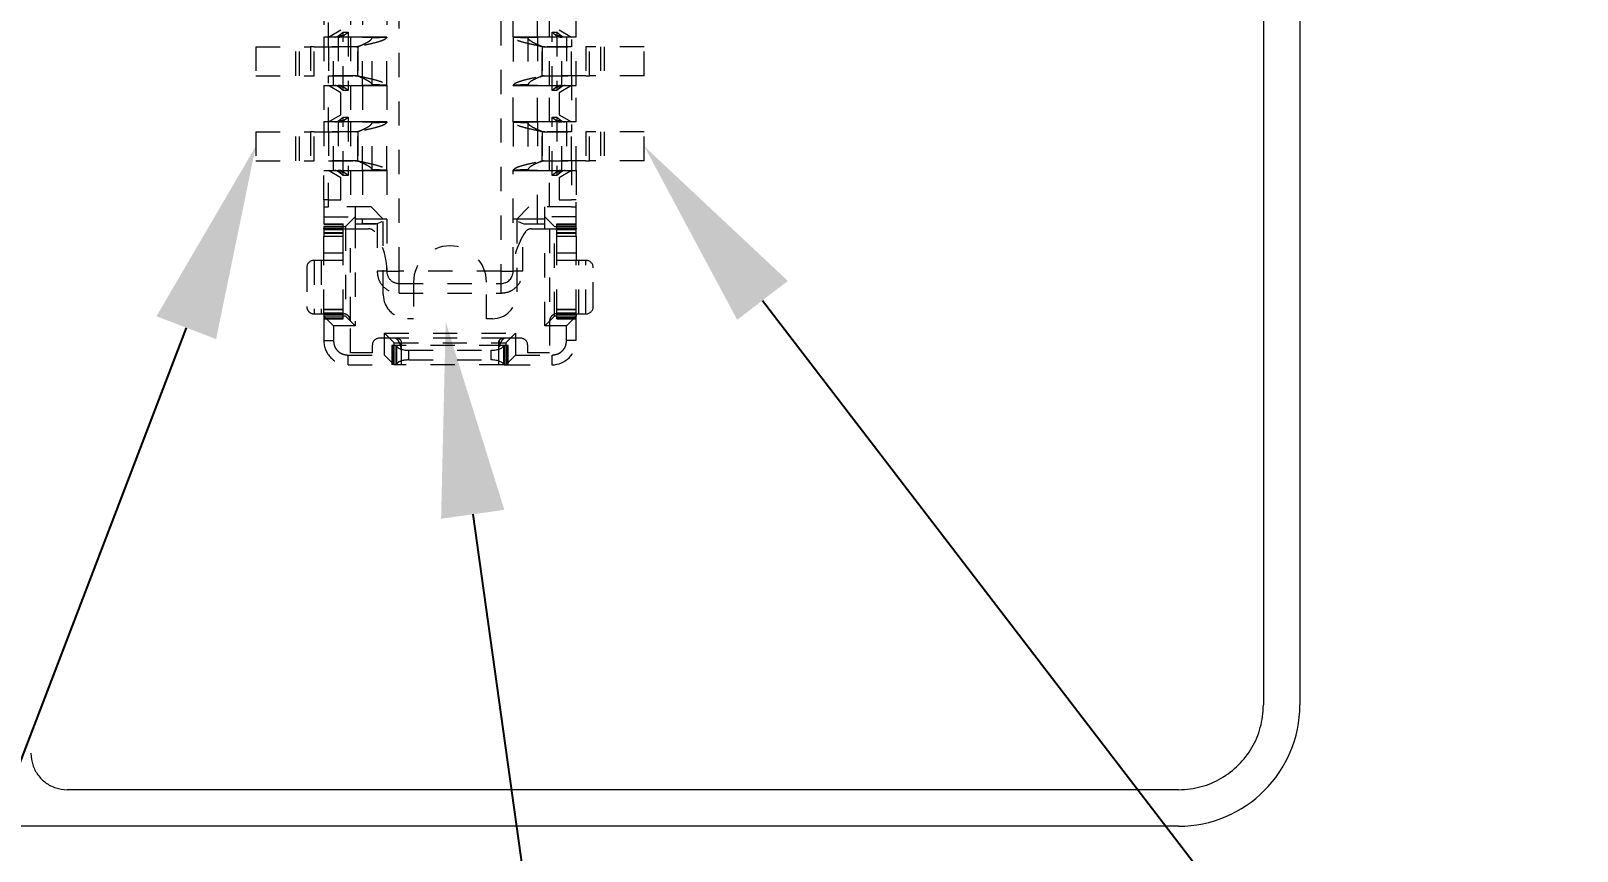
# Model space of a CAD drawing. Header units: millimetres. Extents: x 35 to 332, y 141 to 455.
# Drawn here: x 216.96 to 248.8, y 239.92 to 256.81 of the extents above; entities that cross this region are included whole.
import ezdxf
from ezdxf import colors
from ezdxf.entities.mleader import LeaderData, LeaderLine
from ezdxf.math import Vec2, Vec3

# ---------------------------------------------------------------- set-up
doc = ezdxf.new("R2010")
doc.units = ezdxf.units.MM
doc.linetypes.add('HIDDEN', pattern=[0.2, 0.1, -0.1])
doc.layers.add('00点位图', color=100, linetype='Continuous')
doc.styles.get("Standard").update_dxf_attribs({"font": ''})
doc.styles.get('Standard').set_extended_font_data('SimSun')

# ---------------------------------------------------------------- blocks, each defined once
blk = doc.blocks.new('DFSADVS')
at = {"color": 0, "linetype": 'Continuous', "lineweight": 18}
for p, q in [((714.7454, -179.7292), (719.7454, -179.7292)), ((714.7454, -179.8793), (719.7454, -179.8793)), ((720.0954, -180.2293), (720.0954, -184.8053)), ((720.2454, -180.2293), (720.2454, -187.8413))]:
    blk.add_line(p, q, dxfattribs=at)
at = {"color": 0, "linetype": 'HIDDEN', "lineweight": 18}
for p, q in [((717.0354, -182.4293), (717.0354, -182.6543)), ((717.1554, -182.4293), (717.0354, -182.4293)), ((717.1554, -182.4293), (717.1554, -182.6543)), ((717.3854, -182.4293), (717.3854, -182.6543)), ((717.5054, -182.4293), (717.3854, -182.4293)), ((717.5054, -182.4293), (717.5054, -182.6543)), ((717.0354, -182.5943), (717.1554, -182.5943)), ((717.0354, -182.6092), (717.1554, -182.6092)), ((717.3854, -182.5943), (717.5054, -182.5943)), ((717.3854, -182.6092), (717.5054, -182.6092)), ((717.1554, -182.6543), (717.0354, -182.6543)), ((717.0354, -182.6543), (717.0354, -182.6693)), ((717.0354, -182.6693), (717.1554, -182.6693)), ((717.0354, -182.844), (717.0354, -182.6693)), ((717.1554, -182.6693), (717.1554, -182.6543)), ((717.1554, -182.6693), (717.1554, -182.844)), ((717.5054, -182.6543), (717.3854, -182.6543)), ((717.3854, -182.6543), (717.3854, -182.6693)), ((717.3854, -182.6693), (717.5054, -182.6693)), ((717.3854, -182.844), (717.3854, -182.6693)), ((717.5054, -182.6693), (717.5054, -182.6543)), ((717.5054, -182.6693), (717.5054, -182.844)), ((717.9154, -182.6693), (717.9154, -182.6993)), ((718.1354, -182.6693), (717.9154, -182.6693)), ((718.1054, -182.6392), (717.9454, -182.6392)), ((718.1354, -182.6993), (718.1354, -182.6693)), ((716.8054, -182.7293), (717.0354, -182.7293)), ((716.9954, -182.7093), (716.8454, -182.7093)), ((716.9654, -182.7792), (716.9954, -182.7293)), ((717.1954, -182.7093), (716.9954, -182.7093)), ((716.9954, -182.7093), (716.9954, -182.7293)), ((716.9954, -182.7293), (716.9954, -182.7494)), ((716.9954, -182.7494), (717.1954, -182.7494)), ((716.9954, -182.7494), (716.9954, -182.7555)), ((717.0354, -182.7293), (717.0354, -182.844)), ((717.1554, -182.7293), (717.0354, -182.7293)), ((717.1554, -182.844), (717.1554, -182.7293)), ((717.1554, -182.7293), (717.3854, -182.7293)), ((717.1954, -182.7293), (717.1954, -182.7093)), ((717.3454, -182.7093), (717.1954, -182.7093)), ((717.1954, -182.7494), (717.1954, -182.7293)), ((717.1954, -182.7293), (717.2254, -182.7792)), ((717.1954, -182.7555), (717.1954, -182.7494)), ((717.3154, -182.7792), (717.3454, -182.7293)), ((717.5454, -182.7093), (717.3454, -182.7093)), ((717.3454, -182.7093), (717.3454, -182.7293)), ((717.3454, -182.7293), (717.3454, -182.7494)), ((717.3454, -182.7494), (717.5454, -182.7494)), ((717.3454, -182.7494), (717.3454, -182.7555)), ((717.3854, -182.7293), (717.3854, -182.844)), ((717.5054, -182.7293), (717.3854, -182.7293)), ((717.5054, -182.844), (717.5054, -182.7293)), ((717.5054, -182.7293), (717.6954, -182.7293)), ((717.5454, -182.7293), (717.5454, -182.7093)), ((717.5454, -182.7093), (717.6654, -182.7093)), ((717.5454, -182.7494), (717.5454, -182.7293)), ((717.5454, -182.7293), (717.5754, -182.7792)), ((717.5454, -182.7555), (717.5454, -182.7494)), ((717.6654, -182.7093), (717.6654, -182.7293)), ((717.7754, -182.7093), (717.6654, -182.7093)), ((717.6654, -182.7792), (717.6654, -182.7293)), ((717.6954, -182.7293), (717.6954, -182.7134)), ((717.6954, -182.7293), (717.6954, -182.9043)), ((717.7354, -182.7093), (717.7354, -182.8393)), ((717.7654, -182.7893), (717.7654, -182.7093)), ((717.7685, -182.7893), (717.7685, -182.7093)), ((717.7687, -182.7093), (717.7687, -182.7893)), ((717.7824, -182.7093), (717.7754, -182.7093)), ((717.7754, -182.7993), (717.7754, -182.7093)), ((717.7824, -182.7893), (717.7824, -182.7093)), ((717.7824, -182.7093), (717.7854, -182.7093)), ((717.7854, -182.7893), (717.7854, -182.7093)), ((717.8154, -182.7093), (717.7854, -182.7093)), ((717.7875, -182.7893), (717.7875, -182.7093)), ((717.8023, -182.7093), (717.8023, -182.7893)), ((717.8037, -182.7893), (717.8037, -182.7093)), ((717.8154, -182.7893), (717.8154, -182.7093)), ((717.8154, -182.7093), (717.8854, -182.7093)), ((717.8854, -182.7093), (717.8854, -182.7893)), ((717.8854, -182.7093), (717.9154, -182.7093)), ((717.9154, -182.6993), (717.9154, -182.7893)), ((718.1354, -182.6993), (717.9154, -182.6993)), ((718.1354, -182.7093), (717.9154, -182.7093)), ((718.1172, -182.7093), (718.1172, -182.7893)), ((718.1186, -182.7093), (718.1186, -182.7893)), ((718.1334, -182.7093), (718.1334, -182.7893)), ((718.1354, -182.7893), (718.1354, -182.6993)), ((718.1354, -182.7093), (718.1385, -182.7093)), ((718.1385, -182.7093), (718.1385, -182.7893)), ((718.1385, -182.7093), (718.1454, -182.7093)), ((718.1454, -182.7093), (718.1454, -182.7993)), ((718.2454, -182.7093), (718.1454, -182.7093)), ((718.1454, -182.7093), (718.1854, -182.7492)), ((718.1522, -182.7093), (718.1522, -182.7893)), ((718.1524, -182.7093), (718.1524, -182.7893)), ((718.1554, -182.7893), (718.1554, -182.7093)), ((718.2454, -182.7492), (718.1854, -182.7492)), ((718.1854, -182.7492), (718.1854, -182.8393)), ((718.2454, -182.7093), (718.2454, -182.7492)), ((716.9754, -182.7893), (716.9904, -182.7699)), ((716.9754, -182.7893), (717.2154, -182.7893)), ((716.9754, -182.8092), (716.9754, -182.7893)), ((716.9754, -182.8092), (716.9904, -182.7899)), ((717.2154, -182.8092), (716.9754, -182.8092)), ((716.9904, -182.7699), (716.9904, -182.7899)), ((716.9954, -182.7555), (716.9954, -182.7755)), ((717.1954, -182.7693), (716.9954, -182.7693)), ((717.1954, -182.7693), (716.9954, -182.7693)), ((716.9954, -182.7755), (716.9954, -182.7693)), ((716.9954, -182.7859), (716.9954, -182.8193)), ((717.1954, -182.7755), (717.1954, -182.7555)), ((717.1954, -182.7693), (717.1954, -182.7755)), ((717.1954, -182.8193), (717.1954, -182.7858)), ((717.2005, -182.7699), (717.2154, -182.7893)), ((717.2005, -182.7899), (717.2005, -182.7699)), ((717.2005, -182.7899), (717.2154, -182.8092)), ((717.2154, -182.7893), (717.2154, -182.8092)), ((717.2254, -182.7792), (717.3154, -182.7792)), ((717.3254, -182.7893), (717.3404, -182.7699)), ((717.3254, -182.8092), (717.3254, -182.7893)), ((717.3254, -182.7893), (717.5654, -182.7893)), ((717.3254, -182.8092), (717.3404, -182.7899)), ((717.5654, -182.8092), (717.3254, -182.8092)), ((717.3404, -182.7699), (717.3404, -182.7899)), ((717.3454, -182.7555), (717.3454, -182.7755)), ((717.5454, -182.7693), (717.3454, -182.7693)), ((717.5454, -182.7693), (717.3454, -182.7693)), ((717.3454, -182.7755), (717.3454, -182.7693)), ((717.3454, -182.7859), (717.3454, -182.8193)), ((717.5454, -182.7755), (717.5454, -182.7555)), ((717.5454, -182.7693), (717.5454, -182.7755)), ((717.5454, -182.8193), (717.5454, -182.7858)), ((717.5505, -182.7699), (717.5654, -182.7893)), ((717.5505, -182.7899), (717.5505, -182.7699)), ((717.5505, -182.7899), (717.5654, -182.8092)), ((717.5654, -182.7893), (717.5654, -182.8092)), ((717.5754, -182.7792), (717.6654, -182.7792)), ((717.7754, -182.7993), (717.7354, -182.8393)), ((717.7685, -182.7893), (717.7654, -182.7893)), ((717.7824, -182.7893), (717.7685, -182.7893)), ((718.1454, -182.7993), (717.7754, -182.7993)), ((717.7854, -182.7893), (717.7824, -182.7893)), ((717.8154, -182.7893), (717.7854, -182.7893)), ((717.7854, -182.8193), (717.7854, -182.7893)), ((717.8854, -182.7893), (717.8154, -182.7893)), ((717.9154, -182.7893), (717.8854, -182.7893)), ((718.1354, -182.7893), (717.9154, -182.7893)), ((718.1385, -182.7893), (718.1354, -182.7893)), ((718.1524, -182.7893), (718.1385, -182.7893)), ((718.1454, -182.7993), (718.1854, -182.8393)), ((718.1554, -182.7893), (718.1524, -182.7893)), ((718.3454, -182.8092), (718.3054, -182.8092)), ((718.3054, -182.9593), (718.3054, -182.8092)), ((718.3454, -182.9993), (718.3454, -182.8092)), ((716.9954, -182.8193), (716.8454, -182.8193)), ((716.9954, -182.8693), (716.8454, -182.8693)), ((717.1954, -182.8193), (716.9954, -182.8193)), ((716.9954, -182.8193), (716.9954, -182.8693)), ((716.9954, -182.8693), (717.1954, -182.8693)), ((716.9954, -182.8693), (716.9954, -182.9093)), ((717.0344, -182.8493), (717.0315, -182.8586)), ((717.0315, -182.8586), (717.0344, -182.8493)), ((717.0315, -182.8586), (717.0344, -182.8544)), ((717.0344, -182.8544), (717.0315, -182.8586)), ((717.0344, -182.8493), (717.0354, -182.8389)), ((717.0344, -182.8493), (717.0354, -182.8389)), ((717.0352, -182.8492), (717.0344, -182.8544)), ((717.1565, -182.8493), (717.0344, -182.8493)), ((717.0352, -182.8493), (717.0344, -182.8544)), ((717.0354, -182.844), (717.0352, -182.8492)), ((717.0354, -182.844), (717.0352, -182.8493)), ((717.0352, -182.8493), (717.1557, -182.8493)), ((717.0354, -182.8389), (717.0354, -182.844)), ((717.0354, -182.8389), (717.0354, -182.844)), ((717.1554, -182.8493), (717.0354, -182.8493)), ((717.1554, -182.8389), (717.1565, -182.8493)), ((717.1554, -182.844), (717.1554, -182.8389)), ((717.1554, -182.8389), (717.1565, -182.8493)), ((717.1554, -182.844), (717.1554, -182.8389)), ((717.1554, -182.844), (717.1557, -182.8492)), ((717.1557, -182.8493), (717.1554, -182.844)), ((717.1565, -182.8544), (717.1557, -182.8492)), ((717.1565, -182.8544), (717.1557, -182.8493)), ((717.1594, -182.8586), (717.1565, -182.8493)), ((717.1565, -182.8493), (717.1594, -182.8586)), ((717.1565, -182.8544), (717.1594, -182.8586)), ((717.1594, -182.8586), (717.1565, -182.8544)), ((717.1954, -182.8693), (717.1954, -182.8193)), ((717.3454, -182.8193), (717.1954, -182.8193)), ((717.1954, -182.9093), (717.1954, -182.8693)), ((717.3454, -182.8693), (717.1954, -182.8693)), ((717.5454, -182.8193), (717.3454, -182.8193)), ((717.3454, -182.8193), (717.3454, -182.8693)), ((717.3454, -182.8693), (717.5454, -182.8693)), ((717.3454, -182.8693), (717.3454, -182.9093)), ((717.3844, -182.8493), (717.3815, -182.8586)), ((717.3815, -182.8586), (717.3844, -182.8493)), ((717.3815, -182.8586), (717.3844, -182.8544)), ((717.3844, -182.8544), (717.3815, -182.8586)), ((717.3844, -182.8493), (717.3854, -182.8389)), ((717.3844, -182.8493), (717.3854, -182.8389)), ((717.3852, -182.8492), (717.3844, -182.8544)), ((717.5065, -182.8493), (717.3844, -182.8493)), ((717.3852, -182.8493), (717.3844, -182.8544)), ((717.3854, -182.844), (717.3852, -182.8492)), ((717.3854, -182.844), (717.3852, -182.8493)), ((717.3852, -182.8493), (717.5057, -182.8493)), ((717.3854, -182.8389), (717.3854, -182.844)), ((717.3854, -182.8389), (717.3854, -182.844)), ((717.5054, -182.8493), (717.3854, -182.8493)), ((717.5054, -182.8389), (717.5065, -182.8493)), ((717.5054, -182.844), (717.5054, -182.8389)), ((717.5054, -182.8389), (717.5065, -182.8493)), ((717.5054, -182.844), (717.5054, -182.8389)), ((717.5054, -182.844), (717.5057, -182.8492)), ((717.5057, -182.8493), (717.5054, -182.844)), ((717.5065, -182.8544), (717.5057, -182.8492)), ((717.5065, -182.8544), (717.5057, -182.8493)), ((717.5094, -182.8586), (717.5065, -182.8493)), ((717.5065, -182.8493), (717.5094, -182.8586)), ((717.5065, -182.8544), (717.5094, -182.8586)), ((717.5094, -182.8586), (717.5065, -182.8544)), ((717.5454, -182.8693), (717.5454, -182.8193)), ((717.6954, -182.8193), (717.5454, -182.8193)), ((717.5454, -182.9093), (717.5454, -182.8693)), ((717.7454, -182.8693), (717.5454, -182.8693)), ((717.7354, -182.8393), (717.6954, -182.8393)), ((717.7654, -182.8393), (717.7354, -182.8393)), ((717.7454, -182.8393), (717.7454, -182.8693)), ((717.7654, -182.8692), (717.7454, -182.8692)), ((717.7454, -182.8693), (717.7454, -182.9693)), ((718.1854, -182.8393), (717.7654, -182.8393)), ((717.7654, -182.9258), (717.7654, -182.8393)), ((717.7854, -182.8193), (718.1654, -182.8193)), ((717.7854, -182.8941), (717.7854, -182.8193)), ((718.1654, -182.8193), (718.2954, -182.8193)), ((718.2954, -182.8193), (718.2954, -182.9093)), ((716.9954, -182.9093), (716.9954, -182.9693)), ((716.9965, -182.9093), (716.9954, -182.9093)), ((716.9954, -182.9093), (716.9954, -182.9693)), ((716.9965, -182.9691), (716.9994, -182.9085)), ((716.9994, -182.9085), (716.9965, -182.9093)), ((716.9994, -182.9085), (716.9965, -182.9093)), ((716.9965, -182.9691), (716.9994, -182.9085)), ((716.9965, -182.9093), (717.1944, -182.9093)), ((717.1915, -182.9085), (717.1944, -182.9691)), ((717.1944, -182.9093), (717.1915, -182.9085)), ((717.1944, -182.9093), (717.1915, -182.9085)), ((717.1915, -182.9085), (717.1944, -182.9691)), ((717.1954, -182.9093), (717.1944, -182.9093)), ((717.1954, -182.9693), (717.1954, -182.9093)), ((717.1954, -182.9693), (717.1954, -182.9093)), ((717.3454, -182.9093), (717.3454, -182.9693)), ((717.3465, -182.9093), (717.3454, -182.9093)), ((717.3454, -182.9093), (717.3454, -182.9693)), ((717.3465, -182.9691), (717.3494, -182.9085)), ((717.3494, -182.9085), (717.3465, -182.9093)), ((717.3494, -182.9085), (717.3465, -182.9093)), ((717.3465, -182.9691), (717.3494, -182.9085)), ((717.3465, -182.9093), (717.5444, -182.9093)), ((717.5415, -182.9085), (717.5444, -182.9691)), ((717.5444, -182.9093), (717.5415, -182.9085)), ((717.5444, -182.9093), (717.5415, -182.9085)), ((717.5415, -182.9085), (717.5444, -182.9691)), ((717.5454, -182.9093), (717.5444, -182.9093)), ((717.5454, -182.9693), (717.5454, -182.9093)), ((717.5454, -182.9693), (717.5454, -182.9093)), ((717.6954, -182.9043), (717.7454, -182.9543)), ((717.7554, -182.9492), (717.7638, -182.9293)), ((717.7638, -182.9293), (717.7654, -182.9258)), ((717.9604, -182.9293), (717.7638, -182.9293)), ((717.9604, -182.9293), (717.9604, -182.9693)), ((718.2354, -182.9393), (718.2354, -182.9993)), ((718.2954, -182.9093), (718.2654, -182.9093)), ((716.9951, -182.9693), (716.8458, -182.9693)), ((716.9965, -182.9691), (716.9957, -182.9693)), ((716.9965, -182.9691), (716.9957, -182.9693)), ((716.9957, -182.9693), (717.1952, -182.9693)), ((717.1944, -182.9691), (717.1952, -182.9693)), ((717.1952, -182.9693), (717.1944, -182.9691)), ((717.3451, -182.9693), (717.1958, -182.9693)), ((717.3465, -182.9691), (717.3457, -182.9693)), ((717.3465, -182.9691), (717.3457, -182.9693)), ((717.3457, -182.9693), (717.5452, -182.9693)), ((717.5444, -182.9691), (717.5452, -182.9693)), ((717.5452, -182.9693), (717.5444, -182.9691)), ((717.9604, -182.9693), (717.5458, -182.9693)), ((717.7454, -182.9543), (718.0554, -182.9543)), ((717.9604, -183.0193), (717.9604, -182.9693)), ((718.2554, -182.9993), (718.2154, -182.9593)), ((718.2154, -183.4993), (718.2154, -182.9593)), ((718.2154, -182.9593), (718.3054, -182.9593)), ((718.2354, -182.9993), (718.2354, -183.4593)), ((718.2554, -182.9993), (718.3454, -182.9993)), ((718.2554, -183.4593), (718.2554, -182.9993)), ((718.3454, -182.9893), (718.2654, -182.9893)), ((718.2654, -182.9893), (718.2654, -182.9923)), ((718.3454, -182.9923), (718.2654, -182.9923)), ((718.2654, -182.9923), (718.2654, -183.0062)), ((718.3454, -182.9943), (718.2654, -182.9943)), ((718.3454, -182.9993), (718.3054, -182.9593)), ((718.3454, -183.0062), (718.3454, -182.9993)), ((708.5304, -183.0193), (717.9604, -183.0193)), ((717.9604, -183.0193), (718.0104, -183.0193)), ((717.9604, -183.0193), (717.9604, -183.4393)), ((718.0104, -183.0193), (718.0504, -183.0193)), ((718.0104, -183.4393), (718.0104, -183.0193)), ((718.0104, -183.0193), (718.0504, -183.0193)), ((718.0504, -183.4393), (718.0504, -183.0193)), ((718.1554, -183.0543), (718.1554, -183.0793)), ((718.245, -183.0269), (718.2716, -183.027)), ((718.2509, -183.0292), (718.2654, -183.0292)), ((718.2654, -183.0062), (718.3454, -183.0062)), ((718.2654, -183.0062), (718.2654, -183.0093)), ((718.2654, -183.0093), (718.2654, -183.4493)), ((718.2654, -183.0093), (718.3454, -183.0093)), ((718.2654, -183.0292), (718.3454, -183.0292)), ((718.2854, -183.3992), (718.2854, -183.0592)), ((718.3254, -183.0592), (718.2854, -183.0592)), ((718.3254, -183.3992), (718.3254, -183.0592)), ((718.3454, -183.0062), (718.3454, -183.0093)), ((718.3454, -183.0093), (718.3454, -183.4493)), ((718.1554, -183.0793), (718.0054, -183.0793)), ((718.0054, -183.3793), (718.1554, -183.3793)), ((718.1554, -183.3793), (718.1554, -183.4043)), ((717.9604, -183.4393), (708.5304, -183.4393)), ((717.9604, -183.4893), (717.9604, -183.4393)), ((718.0104, -183.4393), (717.9604, -183.4393)), ((718.0504, -183.4393), (718.0104, -183.4393)), ((718.2654, -183.4292), (718.2509, -183.4292)), ((718.3454, -183.4292), (718.2654, -183.4292)), ((718.2654, -183.4493), (718.3454, -183.4493)), ((718.2654, -183.4493), (718.2654, -183.4523)), ((718.3254, -183.3992), (718.2854, -183.3992)), ((718.3454, -183.4493), (718.3454, -183.4523)), ((716.8458, -183.4893), (716.9951, -183.4893)), ((716.9954, -183.4893), (716.9954, -183.5493)), ((716.9954, -183.4893), (716.9954, -183.5493)), ((716.9965, -183.4894), (716.9957, -183.4893)), ((717.1952, -183.4893), (716.9957, -183.4893)), ((716.9957, -183.4893), (716.9965, -183.4894)), ((716.9994, -183.55), (716.9965, -183.4894)), ((716.9994, -183.55), (716.9965, -183.4894)), ((717.1944, -183.4894), (717.1915, -183.55)), ((717.1944, -183.4894), (717.1915, -183.55)), ((717.1944, -183.4894), (717.1952, -183.4893)), ((717.1944, -183.4894), (717.1952, -183.4893)), ((717.1954, -183.5493), (717.1954, -183.4893)), ((717.1954, -183.5493), (717.1954, -183.4893)), ((717.1958, -183.4893), (717.3454, -183.4893)), ((717.3454, -183.4893), (717.3454, -183.5493)), ((717.3454, -183.4893), (717.3457, -183.4893)), ((717.3454, -183.4893), (717.3454, -183.5493)), ((717.3465, -183.4894), (717.3457, -183.4893)), ((717.5452, -183.4893), (717.3457, -183.4893)), ((717.3457, -183.4893), (717.3465, -183.4894)), ((717.3494, -183.55), (717.3465, -183.4894)), ((717.3494, -183.55), (717.3465, -183.4894)), ((717.5444, -183.4894), (717.5415, -183.55)), ((717.5444, -183.4894), (717.5415, -183.55)), ((717.5444, -183.4894), (717.5452, -183.4893)), ((717.5444, -183.4894), (717.5452, -183.4893)), ((717.5452, -183.4893), (717.5454, -183.4893)), ((717.5454, -183.5493), (717.5454, -183.4893)), ((717.5454, -183.4893), (717.9604, -183.4893)), ((717.5454, -183.5493), (717.5454, -183.4893)), ((717.7454, -183.5043), (717.6954, -183.5543)), ((717.7454, -183.4893), (717.7454, -183.5893)), ((718.0554, -183.5043), (717.7454, -183.5043)), ((717.7638, -183.5293), (717.7554, -183.5092)), ((717.9604, -183.4893), (717.9604, -183.5293)), ((717.9604, -183.4893), (717.9604, -183.5293)), ((718.2554, -183.4593), (718.2154, -183.4993)), ((718.3054, -183.4993), (718.2154, -183.4993)), ((718.2354, -183.4593), (718.2354, -183.5193)), ((718.3454, -183.4593), (718.2554, -183.4593)), ((718.2654, -183.4523), (718.3454, -183.4523)), ((718.2654, -183.4523), (718.2654, -183.4662)), ((718.2654, -183.4643), (718.3454, -183.4643)), ((718.3454, -183.4662), (718.2654, -183.4662)), ((718.2654, -183.4662), (718.2654, -183.4693)), ((718.2654, -183.4693), (718.3454, -183.4693)), ((718.3454, -183.4593), (718.3054, -183.4993)), ((718.3054, -183.6492), (718.3054, -183.4993)), ((718.3454, -183.4523), (718.3454, -183.4593)), ((718.3454, -183.6492), (718.3454, -183.4593)), ((716.9954, -183.5493), (716.9954, -183.5893)), ((716.9954, -183.5493), (716.9965, -183.5493)), ((717.1944, -183.5493), (716.9965, -183.5493)), ((716.9965, -183.5493), (716.9994, -183.55)), ((716.9965, -183.5493), (716.9994, -183.55)), ((717.1915, -183.55), (717.1944, -183.5493)), ((717.1915, -183.55), (717.1944, -183.5493)), ((717.1944, -183.5493), (717.1954, -183.5493)), ((717.1954, -183.5893), (717.1954, -183.5493)), ((717.3454, -183.5493), (717.3454, -183.5893)), ((717.5444, -183.5493), (717.3465, -183.5493)), ((717.3465, -183.5493), (717.3494, -183.55)), ((717.3465, -183.5493), (717.3494, -183.55)), ((717.5415, -183.55), (717.5444, -183.5493)), ((717.5415, -183.55), (717.5444, -183.5493)), ((717.5454, -183.5893), (717.5454, -183.5493)), ((717.6954, -183.5543), (717.6954, -183.7293)), ((717.7654, -183.5327), (717.7638, -183.5293)), ((717.7638, -183.5293), (717.9604, -183.5293)), ((717.7654, -183.6193), (717.7654, -183.5327)), ((717.7854, -183.6393), (717.7854, -183.5644)), ((718.2654, -183.5493), (718.2954, -183.5493)), ((718.2954, -183.5493), (718.2954, -183.6393)), ((716.8454, -183.5893), (716.9954, -183.5893)), ((716.8454, -183.6393), (716.9954, -183.6393)), ((717.1954, -183.5893), (716.9954, -183.5893)), ((716.9954, -183.5893), (716.9954, -183.6393)), ((716.9954, -183.6393), (717.1954, -183.6393)), ((716.9954, -183.6393), (716.9954, -183.6727)), ((717.0344, -183.6041), (717.0315, -183.5999)), ((717.0315, -183.5999), (717.0344, -183.6093)), ((717.0344, -183.6093), (717.0315, -183.5999)), ((717.0315, -183.5999), (717.0344, -183.6041)), ((717.0344, -183.6041), (717.0352, -183.6093)), ((717.0344, -183.6041), (717.0352, -183.6093)), ((717.0354, -183.6196), (717.0344, -183.6093)), ((717.0344, -183.6093), (717.1565, -183.6093)), ((717.0354, -183.6196), (717.0344, -183.6093)), ((717.0354, -183.6145), (717.0352, -183.6093)), ((717.1557, -183.6093), (717.0352, -183.6093)), ((717.0352, -183.6093), (717.0354, -183.6145)), ((717.0354, -183.6093), (717.1554, -183.6093)), ((717.0354, -183.7893), (717.0354, -183.6145)), ((717.0354, -183.6145), (717.0354, -183.6196)), ((717.0354, -183.6145), (717.0354, -183.7293)), ((717.0354, -183.6145), (717.0354, -183.6196)), ((717.1554, -183.6145), (717.1557, -183.6093)), ((717.1565, -183.6093), (717.1554, -183.6196)), ((717.1554, -183.6145), (717.1557, -183.6093)), ((717.1565, -183.6093), (717.1554, -183.6196)), ((717.1554, -183.6145), (717.1554, -183.7893)), ((717.1554, -183.6196), (717.1554, -183.6145)), ((717.1554, -183.7293), (717.1554, -183.6145)), ((717.1554, -183.6196), (717.1554, -183.6145)), ((717.1557, -183.6093), (717.1565, -183.6041)), ((717.1557, -183.6093), (717.1565, -183.6041)), ((717.1594, -183.5999), (717.1565, -183.6041)), ((717.1565, -183.6093), (717.1594, -183.5999)), ((717.1594, -183.5999), (717.1565, -183.6093)), ((717.1565, -183.6041), (717.1594, -183.5999)), ((717.1954, -183.6393), (717.1954, -183.5893)), ((717.1954, -183.5893), (717.3454, -183.5893)), ((717.1954, -183.6726), (717.1954, -183.6393)), ((717.1954, -183.6393), (717.3454, -183.6393)), ((717.5454, -183.5893), (717.3454, -183.5893)), ((717.3454, -183.5893), (717.3454, -183.6393)), ((717.3454, -183.6393), (717.5454, -183.6393)), ((717.3454, -183.6393), (717.3454, -183.6727)), ((717.3844, -183.6041), (717.3815, -183.5999)), ((717.3815, -183.5999), (717.3844, -183.6093)), ((717.3844, -183.6093), (717.3815, -183.5999)), ((717.3815, -183.5999), (717.3844, -183.6041)), ((717.3844, -183.6041), (717.3852, -183.6093)), ((717.3844, -183.6041), (717.3852, -183.6093)), ((717.3854, -183.6196), (717.3844, -183.6093)), ((717.3844, -183.6093), (717.5065, -183.6093)), ((717.3854, -183.6196), (717.3844, -183.6093)), ((717.3854, -183.6145), (717.3852, -183.6093)), ((717.5057, -183.6093), (717.3852, -183.6093)), ((717.3852, -183.6093), (717.3854, -183.6145)), ((717.3854, -183.6093), (717.5054, -183.6093)), ((717.3854, -183.7893), (717.3854, -183.6145)), ((717.3854, -183.6145), (717.3854, -183.6196)), ((717.3854, -183.6145), (717.3854, -183.7293)), ((717.3854, -183.6145), (717.3854, -183.6196)), ((717.5054, -183.6145), (717.5057, -183.6093)), ((717.5065, -183.6093), (717.5054, -183.6196)), ((717.5054, -183.6145), (717.5057, -183.6093)), ((717.5065, -183.6093), (717.5054, -183.6196)), ((717.5054, -183.6145), (717.5054, -183.7893)), ((717.5054, -183.6196), (717.5054, -183.6145)), ((717.5054, -183.7293), (717.5054, -183.6145)), ((717.5054, -183.6196), (717.5054, -183.6145)), ((717.5057, -183.6093), (717.5065, -183.6041)), ((717.5057, -183.6093), (717.5065, -183.6041)), ((717.5094, -183.5999), (717.5065, -183.6041)), ((717.5065, -183.6093), (717.5094, -183.5999)), ((717.5094, -183.5999), (717.5065, -183.6093)), ((717.5065, -183.6041), (717.5094, -183.5999)), ((717.5454, -183.6393), (717.5454, -183.5893)), ((717.5454, -183.5893), (717.7454, -183.5893)), ((717.5454, -183.6726), (717.5454, -183.6393)), ((717.5454, -183.6393), (717.6954, -183.6393)), ((717.6954, -183.6193), (717.7354, -183.6193)), ((717.7754, -183.6593), (717.7354, -183.6193)), ((717.7354, -183.7493), (717.7354, -183.6193)), ((717.7354, -183.6193), (717.7654, -183.6193)), ((717.7654, -183.5893), (717.7454, -183.5893)), ((717.7454, -183.5893), (717.7454, -183.6193)), ((717.7654, -183.6193), (718.1854, -183.6193)), ((718.1654, -183.6393), (717.7854, -183.6393)), ((717.7854, -183.6693), (717.7854, -183.6393)), ((718.1454, -183.6593), (718.1854, -183.6193)), ((718.2954, -183.6393), (718.1654, -183.6393)), ((718.1854, -183.6193), (718.1854, -183.7092)), ((716.9954, -183.7293), (716.9654, -183.6792)), ((716.9754, -183.6693), (716.9754, -183.6492)), ((716.9754, -183.6492), (717.2154, -183.6492)), ((716.9904, -183.6686), (716.9754, -183.6492)), ((717.2154, -183.6693), (716.9754, -183.6693)), ((716.9904, -183.6886), (716.9754, -183.6693)), ((716.9904, -183.6686), (716.9904, -183.6886)), ((716.9954, -183.683), (716.9954, -183.703)), ((716.9954, -183.6892), (716.9954, -183.683)), ((716.9954, -183.6892), (717.1954, -183.6892)), ((716.9954, -183.6893), (717.1954, -183.6893)), ((716.9954, -183.703), (716.9954, -183.7092)), ((717.2254, -183.6792), (717.1954, -183.7293)), ((717.1954, -183.703), (717.1954, -183.683)), ((717.1954, -183.683), (717.1954, -183.6892)), ((717.1954, -183.7092), (717.1954, -183.703)), ((717.2154, -183.6492), (717.2005, -183.6686)), ((717.2005, -183.6886), (717.2005, -183.6686)), ((717.2154, -183.6693), (717.2005, -183.6886)), ((717.2154, -183.6492), (717.2154, -183.6693)), ((717.3154, -183.6792), (717.2254, -183.6792)), ((717.3454, -183.7293), (717.3154, -183.6792)), ((717.3254, -183.6693), (717.3254, -183.6492)), ((717.3254, -183.6492), (717.5654, -183.6492)), ((717.3404, -183.6686), (717.3254, -183.6492)), ((717.5654, -183.6693), (717.3254, -183.6693)), ((717.3404, -183.6886), (717.3254, -183.6693)), ((717.3404, -183.6686), (717.3404, -183.6886)), ((717.3454, -183.683), (717.3454, -183.703)), ((717.3454, -183.6892), (717.3454, -183.683)), ((717.3454, -183.6892), (717.5454, -183.6892)), ((717.3454, -183.6893), (717.5454, -183.6893)), ((717.3454, -183.703), (717.3454, -183.7092)), ((717.5754, -183.6792), (717.5454, -183.7293)), ((717.5454, -183.703), (717.5454, -183.683)), ((717.5454, -183.683), (717.5454, -183.6892)), ((717.5454, -183.7092), (717.5454, -183.703)), ((717.5654, -183.6492), (717.5505, -183.6686)), ((717.5505, -183.6886), (717.5505, -183.6686)), ((717.5654, -183.6693), (717.5505, -183.6886)), ((717.5654, -183.6492), (717.5654, -183.6693)), ((717.6654, -183.6792), (717.5754, -183.6792)), ((717.6654, -183.7293), (717.6654, -183.6792)), ((717.7654, -183.7493), (717.7654, -183.6693)), ((717.7685, -183.6693), (717.7654, -183.6693)), ((717.7685, -183.6693), (717.7685, -183.7493)), ((717.7824, -183.6693), (717.7685, -183.6693)), ((717.7687, -183.6693), (717.7687, -183.7493)), ((717.7754, -183.6593), (718.1454, -183.6593)), ((717.7754, -183.7493), (717.7754, -183.6593)), ((717.7824, -183.7493), (717.7824, -183.6693)), ((717.7854, -183.6693), (717.7824, -183.6693)), ((717.7854, -183.6693), (717.7854, -183.7493)), ((717.8154, -183.6693), (717.7854, -183.6693)), ((717.7875, -183.7493), (717.7875, -183.6693)), ((717.8023, -183.6693), (717.8023, -183.7493)), ((717.8037, -183.7493), (717.8037, -183.6693)), ((717.8154, -183.7493), (717.8154, -183.6693)), ((717.8854, -183.6693), (717.8154, -183.6693)), ((717.8854, -183.6693), (717.8854, -183.7493)), ((717.9154, -183.6693), (717.8854, -183.6693)), ((718.1354, -183.6693), (717.9154, -183.6693)), ((717.9154, -183.6693), (717.9154, -183.7593)), ((718.1172, -183.6693), (718.1172, -183.7493)), ((718.1186, -183.6693), (718.1186, -183.7493)), ((718.1334, -183.6693), (718.1334, -183.7493)), ((718.1354, -183.7593), (718.1354, -183.6693)), ((718.1385, -183.6693), (718.1354, -183.6693)), ((718.1385, -183.6693), (718.1385, -183.7493)), ((718.1524, -183.6693), (718.1385, -183.6693)), ((718.1454, -183.6593), (718.1454, -183.7493)), ((718.1522, -183.7493), (718.1522, -183.6693)), ((718.1524, -183.7493), (718.1524, -183.6693)), ((718.1554, -183.6693), (718.1524, -183.6693)), ((718.1554, -183.7493), (718.1554, -183.6693)), ((718.3454, -183.6492), (718.3054, -183.6492)), ((717.0354, -183.7293), (716.8054, -183.7293)), ((716.8454, -183.7493), (716.9954, -183.7493)), ((717.1954, -183.7092), (716.9954, -183.7092)), ((716.9954, -183.7092), (716.9954, -183.7293)), ((716.9954, -183.7293), (716.9954, -183.7493)), ((716.9954, -183.7493), (717.1954, -183.7493)), ((717.0354, -183.7293), (717.1554, -183.7293)), ((717.3854, -183.7293), (717.1554, -183.7293)), ((717.1954, -183.7293), (717.1954, -183.7092)), ((717.1954, -183.7493), (717.1954, -183.7293)), ((717.1954, -183.7493), (717.3454, -183.7493)), ((717.5454, -183.7092), (717.3454, -183.7092)), ((717.3454, -183.7092), (717.3454, -183.7293)), ((717.3454, -183.7293), (717.3454, -183.7493)), ((717.3454, -183.7493), (717.5454, -183.7493)), ((717.3854, -183.7293), (717.5054, -183.7293)), ((717.6954, -183.7293), (717.5054, -183.7293)), ((717.5454, -183.7293), (717.5454, -183.7092)), ((717.5454, -183.7493), (717.5454, -183.7293)), ((717.6654, -183.7493), (717.5454, -183.7493)), ((717.6654, -183.7293), (717.6654, -183.7493)), ((717.6654, -183.7493), (717.7754, -183.7493)), ((717.6954, -183.7451), (717.6954, -183.7293)), ((717.7754, -183.7493), (717.7824, -183.7493)), ((717.7854, -183.7493), (717.7824, -183.7493)), ((717.7854, -183.7493), (717.8154, -183.7493)), ((717.8854, -183.7493), (717.8154, -183.7493)), ((717.9154, -183.7493), (717.8854, -183.7493)), ((718.1354, -183.7493), (717.9154, -183.7493)), ((717.9154, -183.7593), (718.1354, -183.7593)), ((717.9154, -183.7593), (717.9154, -183.7893)), ((718.1385, -183.7493), (718.1354, -183.7493)), ((718.1354, -183.7893), (718.1354, -183.7593)), ((718.1385, -183.7493), (718.1454, -183.7493)), ((718.1454, -183.7493), (718.1854, -183.7092)), ((718.1454, -183.7493), (718.2454, -183.7493)), ((718.1854, -183.7092), (718.2454, -183.7092)), ((718.2454, -183.7493), (718.2454, -183.7092)), ((717.1554, -183.7893), (717.0354, -183.7893)), ((717.0354, -183.7893), (717.0354, -183.8043)), ((717.0354, -184.0293), (717.0354, -183.8043)), ((717.0354, -183.8043), (717.1554, -183.8043)), ((717.1554, -183.8043), (717.1554, -183.7893)), ((717.1554, -184.0293), (717.1554, -183.8043)), ((717.5054, -183.7893), (717.3854, -183.7893)), ((717.3854, -183.7893), (717.3854, -183.8043)), ((717.3854, -184.0293), (717.3854, -183.8043)), ((717.3854, -183.8043), (717.5054, -183.8043)), ((717.5054, -183.8043), (717.5054, -183.7893)), ((717.5054, -184.0293), (717.5054, -183.8043)), ((717.9154, -183.7893), (718.1354, -183.7893)), ((717.9454, -183.8192), (718.1054, -183.8192)), ((717.1554, -183.8492), (717.0354, -183.8492)), ((717.1554, -183.8643), (717.0354, -183.8643)), ((717.5054, -183.8492), (717.3854, -183.8492)), ((717.5054, -183.8643), (717.3854, -183.8643)), ((717.0354, -184.0293), (717.1554, -184.0293)), ((717.3854, -184.0293), (717.5054, -184.0293))]:
    blk.add_line(p, q, dxfattribs=at)
at = {"color": 0, "linetype": 'Continuous', "lineweight": 18}
blk.add_arc((719.7454, -180.2293), 0.5, 0, 90, dxfattribs=at)
at = {"color": 0, "linetype": 'HIDDEN', "lineweight": 18}
for centre, radius, start, end in [((717.9454, -182.6693), 0.03, 90, 180), ((718.1054, -182.6693), 0.03, 0, 90), ((718.2454, -182.8093), 0.1, 360, 90), ((716.9718, -182.7553), 0.0236, 321.74975, 359.60833), ((716.9718, -182.7753), 0.0236, 321.74975, 359.60833), ((717.2191, -182.7553), 0.0236, 180.41667, 218.25156), ((717.2191, -182.7753), 0.0236, 180.41667, 218.25156), ((717.3218, -182.7553), 0.0236, 321.74844, 359.58333), ((717.3218, -182.7753), 0.0236, 321.74844, 359.58333), ((717.569, -182.7553), 0.0236, 180.39167, 218.25025), ((717.569, -182.7753), 0.0236, 180.39167, 218.25025), ((717.8154, -182.8941), 0.03, 180, 235.37776), ((717.9604, -182.684), 0.2852, 235.37776, 270), ((718.2654, -182.9393), 0.03, 90, 180), ((717.9604, -183.0193), 0.05, 0, 90), ((718.0554, -183.0543), 0.1, 0, 90), ((718.0054, -183.2293), 0.15, 90, 270), ((717.9604, -183.4393), 0.05, 270, 0), ((718.0554, -183.4043), 0.1, 270, 0), ((717.9604, -183.7745), 0.2852, 90, 124.62224), ((717.8154, -183.5644), 0.03, 124.62224, 180), ((718.2654, -183.5193), 0.03, 180, 270), ((716.9718, -183.6832), 0.0236, 0.39167, 38.25025), ((716.9719, -183.7032), 0.0236, 0.38931, 38.26184), ((717.2191, -183.6832), 0.0236, 141.74844, 179.58333), ((717.219, -183.7032), 0.0236, 141.73692, 179.58561), ((717.3218, -183.6832), 0.0236, 0.41667, 38.25156), ((717.3218, -183.7032), 0.0236, 0.41439, 38.26308), ((717.569, -183.6832), 0.0236, 141.74975, 179.60833), ((717.569, -183.7032), 0.0236, 141.73816, 179.61069), ((718.2454, -183.6493), 0.1, 270, 0), ((717.9454, -183.7893), 0.03, 180, 270), ((718.1054, -183.7893), 0.03, 270, 0)]:
    blk.add_arc(centre, radius, start, end, dxfattribs=at)
for centre, start_param, end_param in [((718.2654, -183.0593), 4.712389, 6.283185), ((718.3454, -183.0593), 0, 1.570796), ((718.2654, -183.3993), 3.141593, 4.712389), ((718.3454, -183.3993), 1.570796, 3.141593)]:
    blk.add_ellipse(centre, major_axis=(0, 0.05), ratio=0.4, start_param=start_param, end_param=end_param, dxfattribs=at)
at = {"color": 0, "linetype": 'Continuous', "lineweight": 18}
for points in [[(720.0954, -180.2293), (720.0948, -180.1959), (720.0863, -180.1331), (720.0514, -180.0518), (719.9958, -179.9789), (719.9229, -179.9233), (719.8416, -179.8884), (719.7788, -179.8799), (719.7454, -179.8793)], [(719.9454, -184.9553), (719.9627, -184.9548), (719.9947, -184.9496), (720.0351, -184.9284), (720.0686, -184.8949), (720.0898, -184.8545), (720.095, -184.8225), (720.0954, -184.8053)]]:
    blk.add_open_spline(points, degree=3, dxfattribs=at)
at = {"color": 0, "linetype": 'HIDDEN', "lineweight": 18}
for points, knots in [([(718.3054, -182.8092), (718.3045, -182.8014), (718.3027, -182.7857), (718.2889, -182.7658), (718.269, -182.752), (718.2533, -182.7502), (718.2454, -182.7492)], [0, 0, 0, 0, 0.249986, 0.5, 0.750014, 1, 1, 1, 1]), ([(716.9904, -182.7699), (716.9918, -182.7677), (716.9948, -182.7632), (716.9952, -182.758), (716.9954, -182.7555)], [0, 0, 0, 0, 0.500017, 1, 1, 1, 1]), ([(716.9904, -182.7899), (716.9918, -182.7877), (716.9948, -182.7832), (716.9952, -182.778), (716.9954, -182.7755)], [0, 0, 0, 0, 0.500017, 1, 1, 1, 1]), ([(716.9954, -182.7981), (716.9954, -182.7988), (716.9954, -182.8048), (716.9954, -182.8124), (716.9954, -182.8193)], [0, 0, 0, 0, 0.108494, 1, 1, 1, 1]), ([(717.1954, -182.7555), (717.1957, -182.758), (717.1961, -182.7632), (717.1991, -182.7677), (717.2005, -182.7699)], [0, 0, 0, 0, 0.499998, 1, 1, 1, 1]), ([(717.1954, -182.7755), (717.1957, -182.778), (717.1961, -182.7832), (717.1991, -182.7877), (717.2005, -182.7899)], [0, 0, 0, 0, 0.499998, 1, 1, 1, 1]), ([(717.1954, -182.8193), (717.1954, -182.8125), (717.1954, -182.8035), (717.1954, -182.7965), (717.1954, -182.7948)], [0, 0, 0, 0, 0.75199, 1, 1, 1, 1]), ([(717.3404, -182.7699), (717.3418, -182.7677), (717.3448, -182.7632), (717.3452, -182.758), (717.3454, -182.7555)], [0, 0, 0, 0, 0.500002, 1, 1, 1, 1]), ([(717.3404, -182.7899), (717.3418, -182.7877), (717.3448, -182.7832), (717.3452, -182.778), (717.3454, -182.7755)], [0, 0, 0, 0, 0.500002, 1, 1, 1, 1]), ([(717.3454, -182.7981), (717.3454, -182.7988), (717.3454, -182.8048), (717.3454, -182.8124), (717.3454, -182.8193)], [0, 0, 0, 0, 0.108494, 1, 1, 1, 1]), ([(717.5454, -182.7555), (717.5457, -182.758), (717.5461, -182.7632), (717.5491, -182.7677), (717.5505, -182.7699)], [0, 0, 0, 0, 0.499983, 1, 1, 1, 1]), ([(717.5454, -182.7755), (717.5457, -182.778), (717.5461, -182.7832), (717.5491, -182.7877), (717.5505, -182.7899)], [0, 0, 0, 0, 0.499983, 1, 1, 1, 1]), ([(717.5454, -182.8193), (717.5454, -182.8124), (717.5454, -182.8048), (717.5454, -182.7988), (717.5454, -182.7982)], [0, 0, 0, 0, 0.8920644, 1, 1, 1, 1]), ([(718.1354, -182.7893), (718.1354, -182.7896), (718.1354, -182.7902), (718.1358, -182.7952), (718.138, -182.8021), (718.1423, -182.8089), (718.1474, -182.8135), (718.1533, -182.8169), (718.1591, -182.8189), (718.1637, -182.8192), (718.1654, -182.8193)], [0, 0, 0, 0, 0.156803, 0.313762, 0.464246, 0.594311, 0.716939, 0.783801, 0.918601, 1, 1, 1, 1]), ([(716.9954, -182.9093), (716.9954, -182.9087), (716.9954, -182.9074), (716.9954, -182.8982), (716.9954, -182.885), (716.9954, -182.8745), (716.9954, -182.8693)], [0, 0, 0, 0, 0.249998, 0.500017, 0.749999, 1, 1, 1, 1]), ([(717.0344, -182.8544), (717.0312, -182.8692), (717.0249, -182.8987), (717.0154, -182.9359), (717.006, -182.9624), (716.9997, -182.9669), (716.9965, -182.9691)], [0, 0, 0, 0, 0.250011, 0.499995, 0.750001, 1, 1, 1, 1]), ([(717.0344, -182.8544), (717.0312, -182.8692), (717.0249, -182.8987), (717.0154, -182.9359), (717.006, -182.9624), (716.9997, -182.9669), (716.9965, -182.9691)], [0, 0, 0, 0, 0.2499922, 0.4999946, 0.7499999, 1, 1, 1, 1]), ([(717.0315, -182.8586), (717.0288, -182.8647), (717.0235, -182.877), (717.0154, -182.8923), (717.0074, -182.9039), (717.0021, -182.907), (716.9994, -182.9085)], [0, 0, 0, 0, 0.249977, 0.500007, 0.749996, 1, 1, 1, 1]), ([(717.0315, -182.8586), (717.0288, -182.8647), (717.0235, -182.877), (717.0154, -182.8923), (717.0074, -182.9039), (717.0021, -182.907), (716.9994, -182.9085)], [0, 0, 0, 0, 0.249977, 0.500007, 0.749996, 1, 1, 1, 1]), ([(717.1944, -182.9691), (717.1912, -182.9669), (717.1849, -182.9624), (717.1754, -182.9359), (717.166, -182.8987), (717.1597, -182.8692), (717.1565, -182.8544)], [0, 0, 0, 0, 0.249986, 0.49998, 0.749983, 1, 1, 1, 1]), ([(717.1944, -182.9691), (717.1912, -182.9669), (717.1849, -182.9624), (717.1754, -182.9359), (717.166, -182.8987), (717.1597, -182.8692), (717.1565, -182.8544)], [0, 0, 0, 0, 0.249998, 0.500003, 0.74999, 1, 1, 1, 1]), ([(717.1594, -182.8586), (717.1621, -182.8647), (717.1674, -182.877), (717.1754, -182.8923), (717.1835, -182.9039), (717.1888, -182.907), (717.1915, -182.9085)], [0, 0, 0, 0, 0.249991, 0.500016, 0.750001, 1, 1, 1, 1]), ([(717.1594, -182.8586), (717.1621, -182.8647), (717.1674, -182.877), (717.1754, -182.8923), (717.1835, -182.9039), (717.1888, -182.907), (717.1915, -182.9085)], [0, 0, 0, 0, 0.250004, 0.500042, 0.75004, 1, 1, 1, 1]), ([(717.1954, -182.8693), (717.1954, -182.8745), (717.1954, -182.885), (717.1954, -182.8982), (717.1954, -182.9074), (717.1954, -182.9087), (717.1954, -182.9093)], [0, 0, 0, 0, 0.250001, 0.499983, 0.750002, 1, 1, 1, 1]), ([(717.3454, -182.9093), (717.3454, -182.9087), (717.3454, -182.9074), (717.3454, -182.8982), (717.3454, -182.885), (717.3454, -182.8745), (717.3454, -182.8693)], [0, 0, 0, 0, 0.249998, 0.500017, 0.749999, 1, 1, 1, 1]), ([(717.3844, -182.8544), (717.3812, -182.8692), (717.3749, -182.8987), (717.3654, -182.9359), (717.356, -182.9624), (717.3497, -182.9669), (717.3465, -182.9691)], [0, 0, 0, 0, 0.25001, 0.499997, 0.750002, 1, 1, 1, 1]), ([(717.3844, -182.8544), (717.3812, -182.8692), (717.3749, -182.8987), (717.3654, -182.9359), (717.356, -182.9624), (717.3497, -182.9669), (717.3465, -182.9691)], [0, 0, 0, 0, 0.249991, 0.499997, 0.750001, 1, 1, 1, 1]), ([(717.3815, -182.8586), (717.3788, -182.8647), (717.3735, -182.877), (717.3654, -182.8923), (717.3574, -182.9039), (717.3521, -182.907), (717.3494, -182.9085)], [0, 0, 0, 0, 0.249991, 0.500016, 0.750001, 1, 1, 1, 1]), ([(717.3815, -182.8586), (717.3788, -182.8647), (717.3735, -182.877), (717.3654, -182.8923), (717.3574, -182.9039), (717.3521, -182.907), (717.3494, -182.9085)], [0, 0, 0, 0, 0.249991, 0.500016, 0.750001, 1, 1, 1, 1]), ([(717.5444, -182.9691), (717.5412, -182.9669), (717.5349, -182.9624), (717.5254, -182.9359), (717.516, -182.8987), (717.5097, -182.8692), (717.5065, -182.8544)], [0, 0, 0, 0, 0.249987, 0.499982, 0.749986, 1, 1, 1, 1]), ([(717.5444, -182.9691), (717.5412, -182.9669), (717.5349, -182.9624), (717.5254, -182.9359), (717.516, -182.8987), (717.5097, -182.8692), (717.5065, -182.8544)], [0, 0, 0, 0, 0.2499987, 0.5000047, 0.749989, 1, 1, 1, 1]), ([(717.5094, -182.8586), (717.5121, -182.8647), (717.5174, -182.877), (717.5254, -182.8923), (717.5335, -182.9039), (717.5388, -182.907), (717.5415, -182.9085)], [0, 0, 0, 0, 0.249977, 0.500007, 0.749996, 1, 1, 1, 1]), ([(717.5094, -182.8586), (717.5121, -182.8647), (717.5174, -182.877), (717.5254, -182.8923), (717.5335, -182.9039), (717.5388, -182.907), (717.5415, -182.9085)], [0, 0, 0, 0, 0.249986, 0.500024, 0.750022, 1, 1, 1, 1]), ([(717.5454, -182.8693), (717.5454, -182.8745), (717.5454, -182.885), (717.5454, -182.8982), (717.5454, -182.9074), (717.5454, -182.9087), (717.5454, -182.9093)], [0, 0, 0, 0, 0.250001, 0.499983, 0.750002, 1, 1, 1, 1]), ([(717.7654, -182.9258), (717.7654, -182.9232), (717.7654, -182.9181), (717.7654, -182.9044), (717.7654, -182.8877), (717.7654, -182.8754), (717.7654, -182.8692)], [0, 0, 0, 0, 0.25, 0.500013, 0.749991, 1, 1, 1, 1]), ([(718.0504, -183.0193), (718.0491, -183.0075), (718.0464, -182.9839), (718.0256, -182.9541), (717.9958, -182.9333), (717.9722, -182.9306), (717.9604, -182.9293)], [0, 0, 0, 0, 0.249988, 0.499987, 0.749986, 1, 1, 1, 1]), ([(718.2354, -182.9993), (718.2358, -183.0045), (718.2364, -183.0122), (718.2403, -183.0212), (718.2437, -183.0259), (718.2471, -183.0284), (718.2494, -183.0292), (718.2506, -183.0292), (718.2509, -183.0292)], [0, 0, 0, 0, 0.421033, 0.622047, 0.788004, 0.886978, 0.970198, 1, 1, 1, 1]), ([(718.2354, -182.9993), (718.2356, -183.001), (718.236, -183.0049), (718.2399, -183.0113), (718.2483, -183.0186), (718.2597, -183.0243), (718.2681, -183.0257), (718.2714, -183.0262)], [0, 0, 0, 0, 0.105856, 0.239801, 0.442527, 0.786527, 1, 1, 1, 1]), ([(717.9604, -183.5293), (717.9722, -183.5279), (717.9958, -183.5252), (718.0256, -183.5044), (718.0464, -183.4746), (718.0491, -183.451), (718.0504, -183.4393)], [0, 0, 0, 0, 0.250014, 0.500013, 0.750012, 1, 1, 1, 1]), ([(718.2509, -183.4292), (718.25, -183.4294), (718.2483, -183.4296), (718.2452, -183.4314), (718.2415, -183.4353), (718.2372, -183.4437), (718.2356, -183.4524), (718.2355, -183.4582), (718.2354, -183.4593)], [0, 0, 0, 0, 0.0817392, 0.1630896, 0.2967203, 0.5212342, 0.9185742, 1, 1, 1, 1]), ([(718.2921, -183.4292), (718.2853, -183.4297), (718.2725, -183.4305), (718.2553, -183.4361), (718.244, -183.4432), (718.2383, -183.4494), (718.2358, -183.4549), (718.2355, -183.458), (718.2354, -183.4593)], [0, 0, 0, 0, 0.316747, 0.602004, 0.754417, 0.869131, 0.948994, 1, 1, 1, 1]), ([(716.9965, -183.4894), (716.9997, -183.4916), (717.006, -183.4961), (717.0154, -183.5226), (717.0249, -183.5598), (717.0312, -183.5893), (717.0344, -183.6041)], [0, 0, 0, 0, 0.2499918, 0.4999921, 0.7500009, 1, 1, 1, 1]), ([(716.9965, -183.4894), (716.9997, -183.4916), (717.006, -183.4961), (717.0154, -183.5226), (717.0249, -183.5598), (717.0312, -183.5893), (717.0344, -183.6041)], [0, 0, 0, 0, 0.250002, 0.500001, 0.750005, 1, 1, 1, 1]), ([(717.1565, -183.6041), (717.1597, -183.5893), (717.166, -183.5598), (717.1754, -183.5226), (717.1849, -183.4961), (717.1912, -183.4916), (717.1944, -183.4894)], [0, 0, 0, 0, 0.250009, 0.500011, 0.750003, 1, 1, 1, 1]), ([(717.1565, -183.6041), (717.1597, -183.5893), (717.166, -183.5598), (717.1754, -183.5226), (717.1849, -183.4961), (717.1912, -183.4916), (717.1944, -183.4894)], [0, 0, 0, 0, 0.250009, 0.500012, 0.750003, 1, 1, 1, 1]), ([(717.3465, -183.4894), (717.3497, -183.4916), (717.356, -183.4961), (717.3654, -183.5226), (717.3749, -183.5598), (717.3812, -183.5893), (717.3844, -183.6041)], [0, 0, 0, 0, 0.249991, 0.49999, 0.750002, 1, 1, 1, 1]), ([(717.3465, -183.4894), (717.3497, -183.4916), (717.356, -183.4961), (717.3654, -183.5226), (717.3749, -183.5598), (717.3812, -183.5893), (717.3844, -183.6041)], [0, 0, 0, 0, 0.250001, 0.499998, 0.750006, 1, 1, 1, 1]), ([(717.5065, -183.6041), (717.5097, -183.5893), (717.516, -183.5598), (717.5254, -183.5226), (717.5349, -183.4961), (717.5412, -183.4916), (717.5444, -183.4894)], [0, 0, 0, 0, 0.25001, 0.500009, 0.750002, 1, 1, 1, 1]), ([(717.5065, -183.6041), (717.5097, -183.5893), (717.516, -183.5598), (717.5254, -183.5226), (717.5349, -183.4961), (717.5412, -183.4916), (717.5444, -183.4894)], [0, 0, 0, 0, 0.2500097, 0.50001, 0.7500019, 1, 1, 1, 1]), ([(716.9954, -183.5893), (716.9954, -183.584), (716.9954, -183.5735), (716.9954, -183.5603), (716.9954, -183.5511), (716.9954, -183.5499), (716.9954, -183.5493)], [0, 0, 0, 0, 0.250001, 0.499983, 0.750002, 1, 1, 1, 1]), ([(717.0315, -183.5999), (717.0288, -183.5938), (717.0235, -183.5815), (717.0154, -183.5662), (717.0074, -183.5546), (717.0021, -183.5515), (716.9994, -183.55)], [0, 0, 0, 0, 0.250009, 0.499997, 0.750004, 1, 1, 1, 1]), ([(717.0315, -183.5999), (717.0288, -183.5938), (717.0235, -183.5815), (717.0154, -183.5662), (717.0074, -183.5546), (717.0021, -183.5515), (716.9994, -183.55)], [0, 0, 0, 0, 0.250021, 0.500021, 0.75004, 1, 1, 1, 1]), ([(717.1594, -183.5999), (717.1621, -183.5938), (717.1674, -183.5815), (717.1754, -183.5662), (717.1835, -183.5546), (717.1888, -183.5515), (717.1915, -183.55)], [0, 0, 0, 0, 0.2500229, 0.5000062, 0.7500083, 1, 1, 1, 1]), ([(717.1594, -183.5999), (717.1621, -183.5938), (717.1674, -183.5815), (717.1754, -183.5662), (717.1835, -183.5546), (717.1888, -183.5515), (717.1915, -183.55)], [0, 0, 0, 0, 0.2500229, 0.5000062, 0.7500083, 1, 1, 1, 1]), ([(717.1954, -183.5493), (717.1954, -183.5499), (717.1954, -183.5511), (717.1954, -183.5603), (717.1954, -183.5735), (717.1954, -183.584), (717.1954, -183.5893)], [0, 0, 0, 0, 0.249998, 0.500017, 0.749999, 1, 1, 1, 1]), ([(717.3454, -183.5893), (717.3454, -183.584), (717.3454, -183.5735), (717.3454, -183.5603), (717.3454, -183.5511), (717.3454, -183.5499), (717.3454, -183.5493)], [0, 0, 0, 0, 0.250001, 0.499983, 0.750002, 1, 1, 1, 1]), ([(717.3815, -183.5999), (717.3788, -183.5938), (717.3735, -183.5815), (717.3654, -183.5662), (717.3574, -183.5546), (717.3521, -183.5515), (717.3494, -183.55)], [0, 0, 0, 0, 0.2500229, 0.5000062, 0.7500083, 1, 1, 1, 1]), ([(717.3815, -183.5999), (717.3788, -183.5938), (717.3735, -183.5815), (717.3654, -183.5662), (717.3574, -183.5546), (717.3521, -183.5515), (717.3494, -183.55)], [0, 0, 0, 0, 0.2500393, 0.500039, 0.7500576, 1, 1, 1, 1]), ([(717.5094, -183.5999), (717.5121, -183.5938), (717.5174, -183.5815), (717.5254, -183.5662), (717.5335, -183.5546), (717.5388, -183.5515), (717.5415, -183.55)], [0, 0, 0, 0, 0.250009, 0.499997, 0.750004, 1, 1, 1, 1]), ([(717.5094, -183.5999), (717.5121, -183.5938), (717.5174, -183.5815), (717.5254, -183.5662), (717.5335, -183.5546), (717.5388, -183.5515), (717.5415, -183.55)], [0, 0, 0, 0, 0.250009, 0.499997, 0.750004, 1, 1, 1, 1]), ([(717.5454, -183.5493), (717.5454, -183.5499), (717.5454, -183.5511), (717.5454, -183.5603), (717.5454, -183.5735), (717.5454, -183.584), (717.5454, -183.5893)], [0, 0, 0, 0, 0.249998, 0.500017, 0.749999, 1, 1, 1, 1]), ([(717.7654, -183.5327), (717.7654, -183.5353), (717.7654, -183.5404), (717.7654, -183.5541), (717.7654, -183.5708), (717.7654, -183.5831), (717.7654, -183.5893)], [0, 0, 0, 0, 0.250011, 0.499994, 0.75003, 1, 1, 1, 1]), ([(716.9954, -183.6393), (716.9954, -183.646), (716.9954, -183.655), (716.9954, -183.662), (716.9954, -183.6637)], [0, 0, 0, 0, 0.75199, 1, 1, 1, 1]), ([(717.1954, -183.6604), (717.1954, -183.6597), (717.1954, -183.6537), (717.1954, -183.6461), (717.1954, -183.6393)], [0, 0, 0, 0, 0.108494, 1, 1, 1, 1]), ([(717.3454, -183.6393), (717.3454, -183.6461), (717.3454, -183.6537), (717.3454, -183.6597), (717.3454, -183.6604)], [0, 0, 0, 0, 0.891506, 1, 1, 1, 1]), ([(717.5454, -183.6604), (717.5454, -183.6597), (717.5454, -183.6537), (717.5454, -183.6461), (717.5454, -183.6393)], [0, 0, 0, 0, 0.108494, 1, 1, 1, 1]), ([(718.1654, -183.6393), (718.1621, -183.6396), (718.1571, -183.64), (718.1518, -183.6425), (718.1471, -183.6452), (718.142, -183.6498), (718.1379, -183.6567), (718.136, -183.6628), (718.1354, -183.6672), (718.1354, -183.6691), (718.1354, -183.6692), (718.1354, -183.6693)], [0, 0, 0, 0, 0.156791, 0.234361, 0.27309, 0.412963, 0.553449, 0.676034, 0.805371, 0.952117, 1, 1, 1, 1]), ([(716.9954, -183.683), (716.9952, -183.6805), (716.9948, -183.6753), (716.9918, -183.6708), (716.9904, -183.6686)], [0, 0, 0, 0, 0.499983, 1, 1, 1, 1]), ([(716.9954, -183.703), (716.9952, -183.7005), (716.9948, -183.6953), (716.9918, -183.6908), (716.9904, -183.6886)], [0, 0, 0, 0, 0.499892, 1, 1, 1, 1]), ([(717.2005, -183.6686), (717.1991, -183.6708), (717.1961, -183.6753), (717.1957, -183.6805), (717.1954, -183.683)], [0, 0, 0, 0, 0.500002, 1, 1, 1, 1]), ([(717.2005, -183.6886), (717.1991, -183.6908), (717.1961, -183.6953), (717.1957, -183.7005), (717.1954, -183.703)], [0, 0, 0, 0, 0.500092, 1, 1, 1, 1]), ([(717.3454, -183.683), (717.3452, -183.6805), (717.3448, -183.6753), (717.3418, -183.6708), (717.3404, -183.6686)], [0, 0, 0, 0, 0.499998, 1, 1, 1, 1]), ([(717.3454, -183.703), (717.3452, -183.7005), (717.3448, -183.6953), (717.3418, -183.6908), (717.3404, -183.6886)], [0, 0, 0, 0, 0.499908, 1, 1, 1, 1]), ([(717.5505, -183.6686), (717.5491, -183.6708), (717.5461, -183.6753), (717.5457, -183.6805), (717.5454, -183.683)], [0, 0, 0, 0, 0.500017, 1, 1, 1, 1]), ([(717.5505, -183.6886), (717.5491, -183.6908), (717.5461, -183.6953), (717.5457, -183.7005), (717.5454, -183.703)], [0, 0, 0, 0, 0.500108, 1, 1, 1, 1]), ([(718.2454, -183.7092), (718.2533, -183.7083), (718.269, -183.7065), (718.2889, -183.6927), (718.3027, -183.6728), (718.3045, -183.6571), (718.3054, -183.6492)], [0, 0, 0, 0, 0.249981, 0.499969, 0.74998, 1, 1, 1, 1])]:
    blk.add_open_spline(points, degree=3, knots=knots, dxfattribs=at)

msp = doc.modelspace()

# ---------------------------------------------------------------- block references
at = {"xscale": 5, "yscale": 5, "zscale": 5, "rotation": 270}
msp.add_blockref('DFSADVS', (1141.736, 3841.662), dxfattribs=at)

# ---------------------------------------------------------------- leaders
at = {"layer": '00点位图'}
ml = msp.add_multileader_mtext('Standard', dxfattribs=at)
ml.set_content('113', color=256)
ml.set_leader_properties()
ml.build(insert=Vec2(0, 0))
ctx = ml.context
ctx.base_point, ctx.plane_origin = Vec3(192.218, 228.745), Vec3(221.59, 254.435)
ctx.text_align_type = 2
notes = []
notes.append((ctx, [(0, (1, 1, 0), (211.751, 228.745), (-1, 0), 8, [(0, [(221.59, 254.435)], 0, [])])]))
ctx.mtext.insert, ctx.mtext.defined_height, ctx.mtext.alignment, ctx.mtext.flow_direction = Vec3(201.751, 231.145), 8, 3, 5
ml = msp.add_multileader_mtext('Standard', dxfattribs=at)
ml.set_content('114', color=256)
ml.set_leader_properties()
ml.build(insert=Vec2(0, 0))
ctx = ml.context
ctx.base_point, ctx.plane_origin = Vec3(257.331, 228.711), Vec3(229.59, 254.435)
notes.append((ctx, [(0, (1, 1, 0), (249.331, 228.711), (1, 0), 8, [(0, [(229.59, 254.435)], 0, [])])]))
ctx.mtext.insert, ctx.mtext.defined_height, ctx.mtext.flow_direction = Vec3(259.331, 231.111), 8, 5
ml = msp.add_multileader_mtext('Standard', dxfattribs=at)
ml.set_content('116', color=256)
ml.set_leader_properties()
ml.build(insert=Vec2(0, 0))
ctx = ml.context
ctx.base_point, ctx.plane_origin = Vec3(237.198, 224.485), Vec3(225.501, 250.818)
notes.append((ctx, [(0, (1, 1, 0), (229.198, 224.485), (1, 0), 8, [(0, [(225.501, 250.818)], 0, [])])]))
ctx.mtext.insert, ctx.mtext.defined_height, ctx.mtext.flow_direction = Vec3(239.198, 226.885), 8, 5
for ctx, leaders in notes:
    for number, flags, end, landing, length, lines in leaders:
        leader = LeaderData()
        leader.index, (leader.has_last_leader_line, leader.has_dogleg_vector, leader.attachment_direction) = number, flags
        leader.last_leader_point, leader.dogleg_vector, leader.dogleg_length = Vec3(end), Vec3(landing), length
        for number, points, colour, breaks in lines:
            line = LeaderLine()
            line.index, line.vertices, line.color, line.breaks = number, Vec3.list(points), colors.encode_raw_color(colour), breaks
            leader.lines.append(line)
        ctx.leaders.append(leader)

doc.saveas('drawing.dxf')
